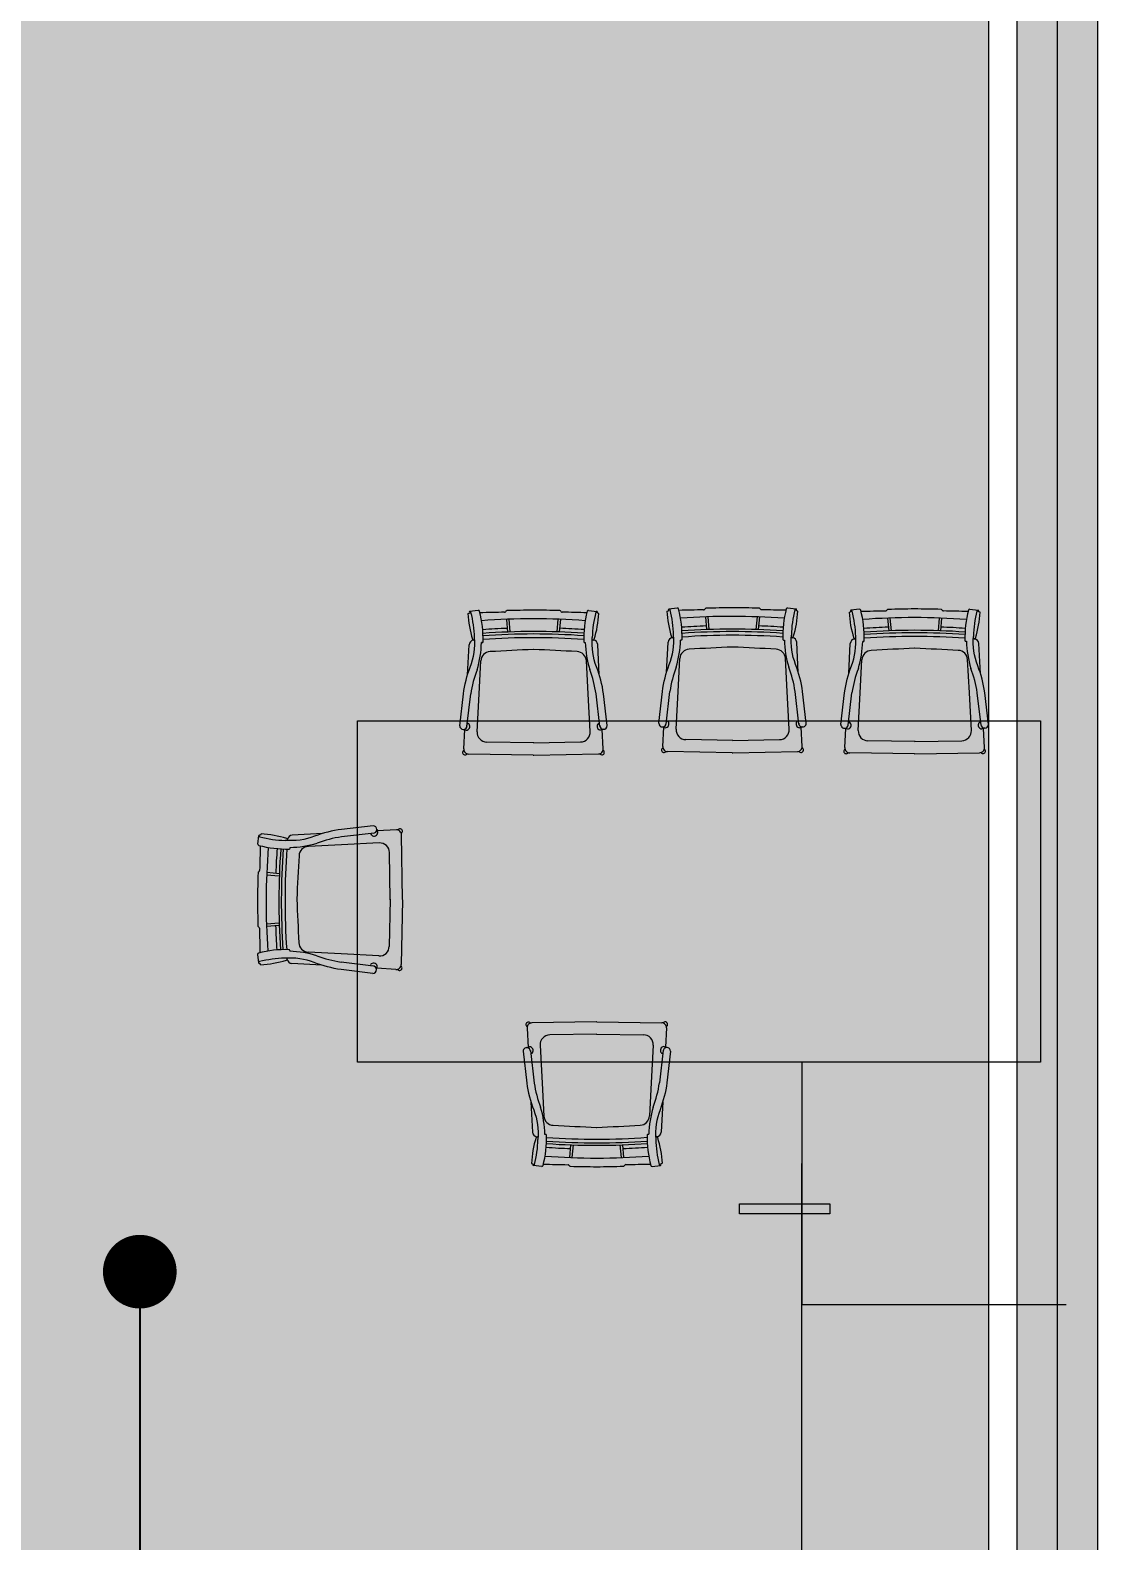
# Model space of a CAD drawing. Header units: millimetres. Extents: x 475206255 to 476720147, y 4620882299 to 4621447368.
# Drawn here: x 475258382 to 475261059, y 4621146092 to 4621149833 of the extents above; entities that cross this region are included whole.
import ezdxf

# ---------------------------------------------------------------- set-up
doc = ezdxf.new("R2010")
doc.units = ezdxf.units.MM
doc.header["$MEASUREMENT"] = 0
for name, color, linetype, lineweight in [('2D Drafting - General_Pen_No__250_Pen_No__7_Pen_No__250', 7, 'Continuous', 0), ('2D Drafting - General_Pen_No__250_Pen_No__7_Pen_No__7', 7, 'Continuous', 0), ('G-Anno-Nplt_Pen_No__151', 151, 'Continuous', 0), ('G-Anno-Nplt_Pen_No__4', 7, 'Continuous', 0), ('New_0_Pen_No__7', 7, 'Continuous', 0), ('New_2D Drafting - General_Pen_No__2_Pen_No__250', 7, 'Continuous', 0), ('zoma_Pen_No__142', 142, 'Continuous', 0), ('zoma_Pen_No__5_Pen_No__5', 5, 'Continuous', 0)]:
    doc.layers.add(name, color=color, linetype=linetype, lineweight=lineweight)
doc.layers.add('zoma', color=7, linetype='Continuous')
doc.styles.add('GENERATED_STYLE_2', font='arial.ttf')
doc.dimstyles.new('GENERATED_STYLE__3', dxfattribs={"dimtxt": 200, "dimasz": 64.421331, "dimexe": 0.18, "dimexo": 3, "dimgap": 0, "dimtad": 1, "dimtih": 1, "dimtoh": 1, "dimlfac": 0.001, "dimzin": 0, "dimdsep": 46, "dimtxsty": 'GENERATED_STYLE_2', "dimblk": 'ARROWHEAD_2', "dimblk1": 'ARROWHEAD_2', "dimblk2": 'ARROWHEAD_2', "dimcen": 0.09, "dimclrd": 142, "dimclre": 142, "dimclrt": 142, "dimadec": 0, "dimazin": 0, "dimtfac": 1, "dimtdec": 4, "dimtmove": 0, "dimatfit": 3, "dimfxl": 1, "dimtolj": 1, "dimtzin": 0, "dimarcsym": 0})
doc.dimstyles.new('GENERATED_STYLE__31', dxfattribs={"dimtxt": 0.18, "dimasz": 364.8, "dimexe": 0.18, "dimexo": 0.0625, "dimgap": 0, "dimtad": 0, "dimtih": 1, "dimtoh": 1, "dimdec": 4, "dimzin": 0, "dimdsep": 46, "dimcen": 0.09, "dimadec": 0, "dimazin": 0, "dimtfac": 1, "dimtdec": 4, "dimtmove": 0, "dimatfit": 3, "dimldrblk": 'ARROWHEAD_11', "dimfxl": 1, "dimtolj": 1, "dimtzin": 0, "dimarcsym": 0})
doc.dimstyles.new('GENERATED_STYLE__9', dxfattribs={"dimtxt": 200, "dimasz": 64.421331, "dimexe": 0.18, "dimexo": 3, "dimgap": 0, "dimtad": 1, "dimlfac": 0.001, "dimzin": 0, "dimdsep": 46, "dimtxsty": 'GENERATED_STYLE_2', "dimblk": 'ARROWHEAD_2', "dimblk1": 'ARROWHEAD_2', "dimblk2": 'ARROWHEAD_2', "dimcen": 0.09, "dimclrd": 142, "dimclre": 142, "dimclrt": 142, "dimadec": 0, "dimazin": 0, "dimtfac": 1, "dimtdec": 4, "dimtmove": 0, "dimatfit": 3, "dimfxl": 1, "dimtolj": 1, "dimtzin": 0, "dimarcsym": 0})

# ---------------------------------------------------------------- blocks, each defined once
blk = doc.blocks.new('*D165', base_point=(475826095.8, 4621095193.2))
at = {"layer": 'zoma_Pen_No__142', "color": 142, "linetype": 'Continuous', "lineweight": 0, "transparency": 16777216}
for p, q in [((475299175.7, 4621159381.7), (475299091, 4621159430.6)), ((475299133.3, 4621159406.2), (475299133.3, 4621159447.6)), ((475299196.9, 4621159406.2), (475299069.8, 4621159406.2)), ((475299133.3, 4621144206.2), (475299133.3, 4621159406.2)), ((475299091, 4621144230.6), (475299175.7, 4621144181.7)), ((475299196.9, 4621144206.2), (475299069.8, 4621144206.2)), ((475299133.3, 4621144164.7), (475299133.3, 4621144206.2))]:
    blk.add_line(p, q, dxfattribs=at)
at = {"layer": 'zoma_Pen_No__142', "color": 142, "lineweight": 0, "transparency": 16777216, "insert": (475299093.3, 4621151463), "char_height": 200, "attachment_point": 7, "rotation": 90, "style": 'GENERATED_STYLE_2'}
blk.add_mtext('\\A1;{\\pql;\\fArial|b0|i0|c204|p0;\\W1.000000;15.20}', dxfattribs=at)
blk = doc.blocks.new('ARROWHEAD_2')
at = {"color": 0, "linetype": 'Continuous', "lineweight": 0}
for p, q in [((-0.378, -0.655), (0.378, 0.655)), ((0, 0), (-1, 0))]:
    blk.add_line(p, q, dxfattribs=at)
blk = doc.blocks.new('*D167', base_point=(475826095.8, 4621095193.2))
at = {"layer": 'zoma_Pen_No__142', "color": 142, "linetype": 'Continuous', "lineweight": 0, "transparency": 16777216}
for p, q in [((475298301.8, 4621148130.6), (475298386.6, 4621148081.7)), ((475298407.8, 4621148106.2), (475298280.6, 4621148106.2)), ((475298344.2, 4621144606.2), (475298344.2, 4621148106.2)), ((475298407.8, 4621144606.2), (475298280.6, 4621144606.2)), ((475298301.8, 4621144630.6), (475298386.6, 4621144581.7))]:
    blk.add_line(p, q, dxfattribs=at)
at = {"layer": 'zoma_Pen_No__142', "color": 142, "lineweight": 0, "transparency": 16777216, "insert": (475298304.2, 4621146089.2), "char_height": 200, "attachment_point": 7, "rotation": 90, "style": 'GENERATED_STYLE_2'}
blk.add_mtext('\\A1;{\\pql;\\fArial|b0|i0|c204|p0;\\W1.000000;3.50}', dxfattribs=at)
blk = doc.blocks.new('*D168', base_point=(475826095.8, 4621095193.2))
at = {"layer": 'zoma_Pen_No__142', "color": 142, "linetype": 'Continuous', "lineweight": 0, "transparency": 16777216}
for p, q in [((475298301.8, 4621149030.6), (475298386.6, 4621148981.7)), ((475298407.8, 4621149006.2), (475298280.6, 4621149006.2)), ((475298344.2, 4621148106.2), (475298344.2, 4621149006.2)), ((475298301.8, 4621148130.6), (475298386.6, 4621148081.7)), ((475298407.8, 4621148106.2), (475298280.6, 4621148106.2))]:
    blk.add_line(p, q, dxfattribs=at)
at = {"layer": 'zoma_Pen_No__142', "color": 142, "lineweight": 0, "transparency": 16777216, "insert": (475298304.2, 4621148289.2), "char_height": 200, "attachment_point": 7, "rotation": 90, "style": 'GENERATED_STYLE_2'}
blk.add_mtext('\\A1;{\\pql;\\fArial|b0|i0|c204|p0;\\W1.000000;0.90}', dxfattribs=at)
blk = doc.blocks.new('*D169', base_point=(475826095.8, 4621095193.2))
at = {"layer": 'zoma_Pen_No__142', "color": 142, "linetype": 'Continuous', "lineweight": 0, "transparency": 16777216}
for p, q in [((475298407.8, 4621151606.2), (475298280.6, 4621151606.2)), ((475298301.8, 4621151630.6), (475298386.6, 4621151581.7)), ((475298344.2, 4621149006.2), (475298344.2, 4621151606.2)), ((475298301.8, 4621149030.6), (475298386.6, 4621148981.7)), ((475298407.8, 4621149006.2), (475298280.6, 4621149006.2))]:
    blk.add_line(p, q, dxfattribs=at)
at = {"layer": 'zoma_Pen_No__142', "color": 142, "lineweight": 0, "transparency": 16777216, "char_height": 200, "attachment_point": 7, "rotation": 90, "style": 'GENERATED_STYLE_2'}
for s, insert in [('\\A1;{\\pql;\\fArial|b0|i0|c204|p0;\\W1.000000;0.40}', (475298304.2, 4621151047.8)), ('\\A1;{\\pql;\\fArial|b0|i0|c204|p0;\\W1.000000;2.60}', (475298304.2, 4621150039.2))]:
    blk.add_mtext(s, dxfattribs=dict(at, insert=insert))
blk = doc.blocks.new('*D1340', base_point=(475826095.8, 4621095193.2))
at = {"layer": 'zoma_Pen_No__142', "color": 142, "linetype": 'Continuous', "lineweight": 0, "transparency": 16777216}
for p, q in [((475254643.8, 4621160464.8), (475254594.9, 4621160380)), ((475254619.4, 4621160358.8), (475254619.4, 4621160486)), ((475260743.9, 4621160464.8), (475260695, 4621160380)), ((475260719.4, 4621160358.8), (475260719.4, 4621160486)), ((475254619.4, 4621160422.4), (475260719.4, 4621160422.4))]:
    blk.add_line(p, q, dxfattribs=at)
at = {"layer": 'zoma_Pen_No__142', "color": 142, "lineweight": 0, "transparency": 16777216, "char_height": 200, "attachment_point": 7, "style": 'GENERATED_STYLE_2'}
for s, insert in [('\\A1;{\\pql;\\fArial|b0|i0|c204|p0;\\W1.000000;0.40}', (475254643.9, 4621160462.4)), ('\\A1;{\\pql;\\fArial|b0|i0|c204|p0;\\W1.000000;6.10}', (475257402.5, 4621160462.4)), ('\\A1;{\\pql;\\fArial|b0|i0|c204|p0;\\W1.000000;0.40}', (475260161.1, 4621160462.4))]:
    blk.add_mtext(s, dxfattribs=dict(at, insert=insert))
blk = doc.blocks.new('*D1341', base_point=(475826095.8, 4621095193.2))
at = {"layer": 'zoma_Pen_No__142', "color": 142, "linetype": 'Continuous', "lineweight": 0, "transparency": 16777216}
for p, q in [((475260743.9, 4621160464.8), (475260695, 4621160380)), ((475260719.4, 4621160358.8), (475260719.4, 4621160486)), ((475261143.9, 4621160464.8), (475261095, 4621160380)), ((475261119.4, 4621160358.8), (475261119.4, 4621160486)), ((475260719.4, 4621160422.4), (475261119.4, 4621160422.4))]:
    blk.add_line(p, q, dxfattribs=at)
blk = doc.blocks.new('*D1399', base_point=(475826095.8, 4621095193.2))
at = {"layer": 'zoma_Pen_No__142', "color": 142, "linetype": 'Continuous', "lineweight": 0, "transparency": 16777216}
for p, q in [((475254643.8, 4621209841.4), (475254594.9, 4621209756.6)), ((475254619.4, 4621209735.5), (475254619.4, 4621209862.6)), ((475260743.9, 4621209841.4), (475260695, 4621209756.6)), ((475260719.4, 4621209735.5), (475260719.4, 4621209862.6)), ((475254619.4, 4621209799), (475260719.4, 4621209799))]:
    blk.add_line(p, q, dxfattribs=at)
at = {"layer": 'zoma_Pen_No__142', "color": 142, "lineweight": 0, "transparency": 16777216, "char_height": 200, "attachment_point": 7, "style": 'GENERATED_STYLE_2'}
for s, insert in [('\\A1;{\\pql;\\fArial|b0|i0|c204|p0;\\W1.000000;0.40}', (475254643.9, 4621209839)), ('\\A1;{\\pql;\\fArial|b0|i0|c204|p0;\\W1.000000;6.10}', (475257402.5, 4621209839)), ('\\A1;{\\pql;\\fArial|b0|i0|c204|p0;\\W1.000000;0.40}', (475260161.1, 4621209839))]:
    blk.add_mtext(s, dxfattribs=dict(at, insert=insert))
blk = doc.blocks.new('*D1400', base_point=(475826095.8, 4621095193.2))
at = {"layer": 'zoma_Pen_No__142', "color": 142, "linetype": 'Continuous', "lineweight": 0, "transparency": 16777216}
for p, q in [((475260743.9, 4621209841.4), (475260695, 4621209756.6)), ((475260719.4, 4621209735.5), (475260719.4, 4621209862.6)), ((475261143.9, 4621209841.4), (475261095, 4621209756.6)), ((475261119.4, 4621209735.5), (475261119.4, 4621209862.6)), ((475260719.4, 4621209799), (475261119.4, 4621209799))]:
    blk.add_line(p, q, dxfattribs=at)
blk = doc.blocks.new('*D1423', base_point=(475826095.8, 4621095193.2))
at = {"layer": 'zoma_Pen_No__142', "color": 142, "linetype": 'Continuous', "lineweight": 0, "transparency": 16777216}
for p, q in [((475254643.9, 4621191296.5), (475254595, 4621191211.7)), ((475254619.4, 4621191190.5), (475254619.4, 4621191317.7)), ((475260743.9, 4621191296.5), (475260695, 4621191211.7)), ((475260719.4, 4621191190.5), (475260719.4, 4621191317.7)), ((475254619.4, 4621191254.1), (475260719.4, 4621191254.1))]:
    blk.add_line(p, q, dxfattribs=at)
at = {"layer": 'zoma_Pen_No__142', "color": 142, "lineweight": 0, "transparency": 16777216, "char_height": 200, "attachment_point": 7, "style": 'GENERATED_STYLE_2'}
for s, insert in [('\\A1;{\\pql;\\fArial|b0|i0|c204|p0;\\W1.000000;0.40}', (475254643.9, 4621191294.1)), ('\\A1;{\\pql;\\fArial|b0|i0|c204|p0;\\W1.000000;6.10}', (475257402.5, 4621191294.1)), ('\\A1;{\\pql;\\fArial|b0|i0|c204|p0;\\W1.000000;0.40}', (475260161.1, 4621191294.1))]:
    blk.add_mtext(s, dxfattribs=dict(at, insert=insert))
blk = doc.blocks.new('*D1424', base_point=(475826095.8, 4621095193.2))
at = {"layer": 'zoma_Pen_No__142', "color": 142, "linetype": 'Continuous', "lineweight": 0, "transparency": 16777216}
for p, q in [((475260743.9, 4621191296.5), (475260695, 4621191211.7)), ((475260719.4, 4621191190.5), (475260719.4, 4621191317.7)), ((475261143.9, 4621191296.5), (475261095, 4621191211.7)), ((475261119.4, 4621191190.5), (475261119.4, 4621191317.7)), ((475260719.4, 4621191254.1), (475261119.4, 4621191254.1))]:
    blk.add_line(p, q, dxfattribs=at)
blk = doc.blocks.new('*D1457', base_point=(475826095.8, 4621095193.2))
at = {"layer": 'zoma_Pen_No__142', "color": 142, "linetype": 'Continuous', "lineweight": 0, "transparency": 16777216}
for p, q in [((475254643.8, 4621259031.2), (475254594.9, 4621258946.4)), ((475254619.4, 4621258925.2), (475254619.4, 4621259052.4)), ((475260743.9, 4621259031.2), (475260695, 4621258946.4)), ((475260719.4, 4621258925.2), (475260719.4, 4621259052.4)), ((475254619.4, 4621258988.8), (475260719.4, 4621258988.8))]:
    blk.add_line(p, q, dxfattribs=at)
at = {"layer": 'zoma_Pen_No__142', "color": 142, "lineweight": 0, "transparency": 16777216, "char_height": 200, "attachment_point": 7, "style": 'GENERATED_STYLE_2'}
for s, insert in [('\\A1;{\\pql;\\fArial|b0|i0|c204|p0;\\W1.000000;0.40}', (475254643.9, 4621259028.8)), ('\\A1;{\\pql;\\fArial|b0|i0|c204|p0;\\W1.000000;6.10}', (475257402.5, 4621259028.8)), ('\\A1;{\\pql;\\fArial|b0|i0|c204|p0;\\W1.000000;0.40}', (475260161.1, 4621259028.8))]:
    blk.add_mtext(s, dxfattribs=dict(at, insert=insert))
blk = doc.blocks.new('*D1458', base_point=(475826095.8, 4621095193.2))
at = {"layer": 'zoma_Pen_No__142', "color": 142, "linetype": 'Continuous', "lineweight": 0, "transparency": 16777216}
for p, q in [((475260743.9, 4621259031.2), (475260695, 4621258946.4)), ((475260719.4, 4621258925.2), (475260719.4, 4621259052.4)), ((475261143.9, 4621259031.2), (475261095, 4621258946.4)), ((475261119.4, 4621258925.2), (475261119.4, 4621259052.4)), ((475260719.4, 4621258988.8), (475261119.4, 4621258988.8))]:
    blk.add_line(p, q, dxfattribs=at)
blk = doc.blocks.new('*D1481', base_point=(475826095.8, 4621095193.2))
at = {"layer": 'zoma_Pen_No__142', "color": 142, "linetype": 'Continuous', "lineweight": 0, "transparency": 16777216}
for p, q in [((475254643.9, 4621240486.2), (475254595, 4621240401.5)), ((475254619.4, 4621240380.3), (475254619.4, 4621240507.4)), ((475260743.9, 4621240486.2), (475260695, 4621240401.5)), ((475260719.4, 4621240380.3), (475260719.4, 4621240507.4)), ((475254619.4, 4621240443.8), (475260719.4, 4621240443.8))]:
    blk.add_line(p, q, dxfattribs=at)
at = {"layer": 'zoma_Pen_No__142', "color": 142, "lineweight": 0, "transparency": 16777216, "char_height": 200, "attachment_point": 7, "style": 'GENERATED_STYLE_2'}
for s, insert in [('\\A1;{\\pql;\\fArial|b0|i0|c204|p0;\\W1.000000;0.40}', (475254643.9, 4621240483.8)), ('\\A1;{\\pql;\\fArial|b0|i0|c204|p0;\\W1.000000;6.10}', (475257402.5, 4621240483.8)), ('\\A1;{\\pql;\\fArial|b0|i0|c204|p0;\\W1.000000;0.40}', (475260161.1, 4621240483.8))]:
    blk.add_mtext(s, dxfattribs=dict(at, insert=insert))
blk = doc.blocks.new('*D1482', base_point=(475826095.8, 4621095193.2))
at = {"layer": 'zoma_Pen_No__142', "color": 142, "linetype": 'Continuous', "lineweight": 0, "transparency": 16777216}
for p, q in [((475260743.9, 4621240486.2), (475260695, 4621240401.5)), ((475260719.4, 4621240380.3), (475260719.4, 4621240507.4)), ((475261143.9, 4621240486.2), (475261095, 4621240401.5)), ((475261119.4, 4621240380.3), (475261119.4, 4621240507.4)), ((475260719.4, 4621240443.8), (475261119.4, 4621240443.8))]:
    blk.add_line(p, q, dxfattribs=at)
blk = doc.blocks.new('ARROWHEAD_11')
at = {"color": 0, "linetype": 'Continuous', "lineweight": 0}
blk.add_line((0, 0), (-1, 0), dxfattribs=at)
at = {"color": 0, "linetype": 'Continuous', "lineweight": 0, "const_width": 0.25, "flags": 128}
blk.add_lwpolyline([(-0.125, 0, 1), (0.125, 0, 1)], format="xyb", close=True, dxfattribs=at)

msp = doc.modelspace()

# ---------------------------------------------------------------- hatches: boundary and pattern name
at = {"layer": '2D Drafting - General_Pen_No__250_Pen_No__7_Pen_No__7', "linetype": 'Continuous', "lineweight": 0}
msp.add_hatch(color=7, dxfattribs=at).paths.add_polyline_path([(475261024.343, 4621144606.167), (475261024.343, 4621151606.167), (475260824.343, 4621151606.167), (475260824.343, 4621144606.167)])
at = {"layer": 'G-Anno-Nplt_Pen_No__151', "linetype": 'Continuous', "lineweight": 0, "true_color": 0x1f2f3f}
msp.add_hatch(color=169, dxfattribs=at).paths.add_polyline_path([(475254494.343, 4621153429.003), (475254494.343, 4621158036.167), (475257594.525, 4621158036.167), (475257594.525, 4621159136.167), (475260654.343, 4621159136.167), (475260654.343, 4621158936.167), (475260654.343, 4621155199.786), (475260724.343, 4621155199.786), (475260724.343, 4621154439.756), (475260324.343, 4621154439.756), (475260324.343, 4621153679.738), (475260654.343, 4621153679.738), (475260654.343, 4621151536.167), (475260754.343, 4621151536.167), (475260754.343, 4621145086.355), (475260354.343, 4621145086.355), (475260354.343, 4621144476.167), (475257594.343, 4621144476.167), (475257594.343, 4621146896.612), (475254494.342, 4621146896.612), (475254494.342, 4621151379.003), (475254424.343, 4621151379.003), (475254424.343, 4621151606.167), (475254624.343, 4621151606.167), (475254624.343, 4621151906.167), (475254824.343, 4621151906.167), (475254824.343, 4621152896.355), (475254424.343, 4621152896.355), (475254424.343, 4621153429.003)])

# ---------------------------------------------------------------- linework, layer by layer
at = {"layer": '2D Drafting - General_Pen_No__250_Pen_No__7_Pen_No__250', "color": 7, "linetype": 'Continuous', "lineweight": 0, "flags": 128}
msp.add_lwpolyline([(475261024.343, 4621144606.167), (475261024.343, 4621151606.167), (475260824.343, 4621151606.167), (475260824.343, 4621144606.167)], close=True, dxfattribs=at)
at = {"layer": 'G-Anno-Nplt_Pen_No__4', "color": 7, "linetype": 'Continuous', "lineweight": 0, "flags": 128}
msp.add_lwpolyline([(475260754.343, 4621151536.167), (475260754.343, 4621145086.355), (475260354.343, 4621145086.355), (475260354.343, 4621144476.167), (475257594.343, 4621144476.167), (475257594.343, 4621146896.612), (475254494.342, 4621146896.612), (475254494.342, 4621151379.003)], dxfattribs=at)
at = {"layer": 'New_0_Pen_No__7', "color": 7, "linetype": 'Continuous', "lineweight": 0}
for p, q in [((475259465.409, 4621148388.32), (475259469.086, 4621148389.255)), ((475259469.012, 4621148389.546), (475259469.086, 4621148389.255)), ((475259490.844, 4621148396.009), (475259469.686, 4621148393.498)), ((475259559.575, 4621148394.344), (475259558.311, 4621148392.718)), ((475259695.271, 4621148394.42), (475259696.536, 4621148392.796)), ((475259763.999, 4621148396.162), (475259785.16, 4621148393.675)), ((475259785.839, 4621148389.723), (475259785.765, 4621148389.432)), ((475259789.442, 4621148388.501), (475259785.765, 4621148389.432)), ((475259958.09, 4621148394.288), (475259961.766, 4621148395.223)), ((475259961.692, 4621148395.514), (475259961.766, 4621148395.223)), ((475259983.524, 4621148401.978), (475259962.366, 4621148399.466)), ((475260052.255, 4621148400.312), (475260050.991, 4621148398.687)), ((475260187.951, 4621148400.388), (475260189.216, 4621148398.764)), ((475260256.68, 4621148402.131), (475260277.841, 4621148399.643)), ((475260278.519, 4621148395.692), (475260278.445, 4621148395.401)), ((475260282.123, 4621148394.47), (475260278.445, 4621148395.401)), ((475260408.967, 4621148391.304), (475260412.644, 4621148392.239)), ((475260412.57, 4621148392.53), (475260412.644, 4621148392.239)), ((475260434.402, 4621148398.993), (475260413.243, 4621148396.482)), ((475260503.132, 4621148397.328), (475260501.869, 4621148395.703)), ((475260638.828, 4621148397.404), (475260640.094, 4621148395.78)), ((475260707.557, 4621148399.147), (475260728.718, 4621148396.659)), ((475260729.396, 4621148392.708), (475260729.323, 4621148392.416)), ((475260733, 4621148391.485), (475260729.323, 4621148392.416)), ((475259560.476, 4621148373.81), (475259563.347, 4621148342.524)), ((475259566.56, 4621148374.118), (475259569.44, 4621148342.74)), ((475259688.308, 4621148374.186), (475259685.463, 4621148342.805)), ((475259694.392, 4621148373.885), (475259691.556, 4621148342.596)), ((475260053.156, 4621148379.779), (475260056.027, 4621148348.493)), ((475260059.241, 4621148380.086), (475260062.12, 4621148348.708)), ((475260180.988, 4621148380.154), (475260178.143, 4621148348.773)), ((475260187.073, 4621148379.854), (475260184.236, 4621148348.565)), ((475260504.034, 4621148376.795), (475260506.905, 4621148345.508)), ((475260510.118, 4621148377.102), (475260512.998, 4621148345.724)), ((475260631.865, 4621148377.17), (475260629.021, 4621148345.789)), ((475260637.95, 4621148376.87), (475260635.114, 4621148345.58)), ((475259464.497, 4621148236.517), (475259468.379, 4621148311.059)), ((475259501.012, 4621148316.435), (475259498.979, 4621148316.421)), ((475259753.92, 4621148316.576), (475259755.954, 4621148316.565)), ((475259790.525, 4621148236.7), (475259786.56, 4621148311.237)), ((475259957.178, 4621148242.486), (475259961.059, 4621148317.027)), ((475259993.692, 4621148322.403), (475259991.659, 4621148322.389)), ((475260246.601, 4621148322.545), (475260248.634, 4621148322.533)), ((475260283.205, 4621148242.669), (475260279.24, 4621148317.205)), ((475260408.055, 4621148239.502), (475260411.936, 4621148314.043)), ((475260444.57, 4621148319.419), (475260442.537, 4621148319.405)), ((475260697.478, 4621148319.561), (475260699.511, 4621148319.549)), ((475260734.082, 4621148239.684), (475260730.117, 4621148314.221)), ((475259492.937, 4621148189.198), (475259497.195, 4621148270.956)), ((475259762.993, 4621148189.349), (475259758.644, 4621148271.103)), ((475259985.618, 4621148195.167), (475259989.875, 4621148276.925)), ((475260255.673, 4621148195.318), (475260251.324, 4621148277.071)), ((475260436.495, 4621148192.182), (475260440.752, 4621148273.94)), ((475260706.55, 4621148192.334), (475260702.202, 4621148274.087)), ((475259955.789, 4621148114.511), (475259965.103, 4621148195.155)), ((475259980.751, 4621148101.696), (475259985.618, 4621148195.167)), ((475260260.645, 4621148101.853), (475260255.673, 4621148195.318)), ((475260284.737, 4621148114.696), (475260275.332, 4621148195.329)), ((475259463.109, 4621148108.543), (475259472.423, 4621148189.187)), ((475259488.07, 4621148095.727), (475259492.937, 4621148189.198)), ((475259767.964, 4621148095.884), (475259762.993, 4621148189.349)), ((475259792.057, 4621148108.727), (475259782.652, 4621148189.361)), ((475260406.667, 4621148111.527), (475260415.981, 4621148192.171)), ((475260431.628, 4621148098.711), (475260436.495, 4621148192.182)), ((475260711.522, 4621148098.868), (475260706.55, 4621148192.334)), ((475260735.614, 4621148111.711), (475260726.21, 4621148192.345)), ((475259961.029, 4621148120.31), (475259959.928, 4621148121.228)), ((475260279.49, 4621148120.489), (475260280.591, 4621148121.408)), ((475259454.954, 4621148053.233), (475259457.433, 4621148100.85)), ((475259468.349, 4621148114.342), (475259467.247, 4621148115.259)), ((475259786.81, 4621148114.52), (475259787.91, 4621148115.439)), ((475259800.274, 4621148053.426), (475259797.741, 4621148101.041)), ((475259947.634, 4621148059.201), (475259950.114, 4621148106.819)), ((475260292.954, 4621148059.395), (475260290.421, 4621148107.01)), ((475260398.511, 4621148056.217), (475260400.991, 4621148103.835)), ((475260411.906, 4621148117.326), (475260410.805, 4621148118.244)), ((475260730.368, 4621148117.505), (475260731.468, 4621148118.423)), ((475260743.831, 4621148056.411), (475260741.298, 4621148104.025)), ((475259628.567, 4621148068.134), (475259511.972, 4621148070.116)), ((475259627.498, 4621148068.133), (475259744.091, 4621148070.246)), ((475260119.768, 4621148043.673), (475259959.585, 4621148046.396)), ((475260121.248, 4621148074.103), (475260004.652, 4621148076.085)), ((475260120.179, 4621148074.102), (475260236.772, 4621148076.215)), ((475260120.837, 4621148043.673), (475260281.017, 4621148046.576)), ((475260572.125, 4621148071.118), (475260455.53, 4621148073.1)), ((475260571.056, 4621148071.118), (475260687.649, 4621148073.23)), ((475259627.088, 4621148037.704), (475259466.905, 4621148040.427)), ((475259628.157, 4621148037.705), (475259788.337, 4621148040.607)), ((475260570.646, 4621148040.688), (475260410.462, 4621148043.412)), ((475260571.714, 4621148040.689), (475260731.895, 4621148043.592)), ((475258945.471, 4621147817.405), (475258948.033, 4621147838.557)), ((475258951.987, 4621147839.221), (475258952.277, 4621147839.146)), ((475258953.221, 4621147842.821), (475258952.277, 4621147839.146)), ((475259105.025, 4621147843.37), (475259030.475, 4621147839.667)), ((475259245.761, 4621147820.316), (475259152.279, 4621147815.672)), ((475259233.003, 4621147844.453), (475259152.337, 4621147835.331)), ((475259227.191, 4621147839.227), (475259226.276, 4621147840.33)), ((475259288.332, 4621147852.476), (475259240.709, 4621147850.11)), ((475259303.449, 4621147680.305), (475259301.109, 4621147840.494)), ((475259025.021, 4621147807.046), (475259025.04, 4621147809.08)), ((475259152.279, 4621147815.672), (475259070.511, 4621147811.61)), ((475259273.019, 4621147679.753), (475259271.315, 4621147796.353)), ((475258946.972, 4621147748.67), (475258948.601, 4621147749.93)), ((475258967.503, 4621147747.72), (475258998.783, 4621147744.774)), ((475258967.182, 4621147741.636), (475258998.553, 4621147738.681)), ((475259273.022, 4621147680.822), (475259270.63, 4621147564.234)), ((475259303.446, 4621147679.236), (475259300.161, 4621147519.063)), ((475258946.572, 4621147612.975), (475258948.193, 4621147611.705)), ((475258966.822, 4621147619.889), (475258998.21, 4621147622.659)), ((475258967.108, 4621147613.804), (475258998.404, 4621147616.565)), ((475258944.665, 4621147544.25), (475258947.102, 4621147523.084)), ((475258951.052, 4621147522.396), (475258951.343, 4621147522.469)), ((475258952.265, 4621147518.789), (475258951.343, 4621147522.469)), ((475259024.275, 4621147554.139), (475259024.282, 4621147552.106)), ((475259104.063, 4621147517.344), (475259029.536, 4621147521.487)), ((475259151.482, 4621147545.618), (475259069.74, 4621147550.162)), ((475259232.032, 4621147515.506), (475259151.422, 4621147525.104)), ((475259244.936, 4621147540.423), (475259151.482, 4621147545.618)), ((475259226.252, 4621147520.767), (475259225.331, 4621147519.669)), ((475259287.314, 4621147507.157), (475259239.705, 4621147509.804)), ((475259783.762, 4621147377.542), (475259623.583, 4621147374.552)), ((475259784.83, 4621147377.543), (475259945.015, 4621147374.907)), ((475259611.654, 4621147361.727), (475259614.212, 4621147314.114)), ((475259784.437, 4621147347.113), (475259667.845, 4621147344.937)), ((475259783.368, 4621147347.112), (475259899.964, 4621147345.193)), ((475259956.973, 4621147362.107), (475259954.519, 4621147314.489)), ((475259619.901, 4621147306.43), (475259629.349, 4621147225.802)), ((475259625.15, 4621147300.64), (475259624.05, 4621147299.721)), ((475259643.986, 4621147319.287), (475259649.008, 4621147225.824)), ((475259923.88, 4621147319.595), (475259919.063, 4621147226.122)), ((475259948.848, 4621147306.793), (475259939.577, 4621147226.144)), ((475259943.611, 4621147300.991), (475259944.713, 4621147300.074)), ((475259649.008, 4621147225.824), (475259653.401, 4621147144.073)), ((475259919.063, 4621147226.122), (475259914.85, 4621147144.361)), ((475259621.502, 4621147178.458), (475259625.507, 4621147103.924)), ((475259947.529, 4621147178.818), (475259943.688, 4621147104.274)), ((475259658.149, 4621147098.602), (475259656.116, 4621147098.613)), ((475259717.708, 4621147041.325), (475259720.528, 4621147072.616)), ((475259723.793, 4621147041.028), (475259726.621, 4621147072.411)), ((475259845.54, 4621147041.162), (475259842.644, 4621147072.539)), ((475259851.625, 4621147041.473), (475259848.737, 4621147072.757)), ((475259911.057, 4621147098.881), (475259913.091, 4621147098.896)), ((475259622.666, 4621147026.658), (475259626.344, 4621147025.729)), ((475259626.271, 4621147025.438), (475259626.344, 4621147025.729)), ((475259648.113, 4621147019.011), (475259626.951, 4621147021.487)), ((475259716.841, 4621147020.79), (475259715.575, 4621147022.414)), ((475259852.537, 4621147020.94), (475259853.8, 4621147022.566)), ((475259921.269, 4621147019.312), (475259942.426, 4621147021.835)), ((475259946.699, 4621147027.015), (475259943.023, 4621147026.078)), ((475259943.097, 4621147025.787), (475259943.023, 4621147026.078))]:
    msp.add_line(p, q, dxfattribs=at)
for points in [[(475259454.095, 4621148189.176, -0.05838097), (475259471.192, 4621148255.876, 0.11288216), (475259481.654, 4621148328.677)], [(475259800.98, 4621148189.371, 0.05838097), (475259783.809, 4621148256.051, -0.11288216), (475259773.264, 4621148328.84)], [(475259946.775, 4621148195.145, -0.05838097), (475259963.872, 4621148261.844, 0.11288216), (475259974.335, 4621148334.645)], [(475260293.661, 4621148195.339, 0.05838097), (475260276.489, 4621148262.02, -0.11288216), (475260265.945, 4621148334.809)], [(475260397.652, 4621148192.161, -0.05838097), (475260414.749, 4621148258.86, 0.11288216), (475260425.212, 4621148331.661)], [(475260744.538, 4621148192.355, 0.05838097), (475260727.366, 4621148259.035, -0.11288216), (475260716.822, 4621148331.825)], [(475259453.58, 4621148101.47), (475259455.902, 4621148101.139, -0.08130171), (475259461.246, 4621148099.464)], [(475259801.593, 4621148101.665), (475259799.271, 4621148101.331, 0.08130171), (475259793.93, 4621148099.651)], [(475259946.261, 4621148107.438), (475259948.583, 4621148107.108, -0.08130171), (475259953.926, 4621148105.433)], [(475260294.273, 4621148107.633), (475260291.952, 4621148107.3, 0.08130171), (475260286.61, 4621148105.619)], [(475260397.138, 4621148104.454), (475260399.46, 4621148104.123, -0.08130171), (475260404.804, 4621148102.449)], [(475260745.151, 4621148104.649), (475260742.829, 4621148104.316, 0.08130171), (475260737.487, 4621148102.635)], [(475259152.391, 4621147853.66, 0.05838097), (475259085.651, 4621147836.722, -0.11288216), (475259012.825, 4621147826.433)], [(475259240.099, 4621147853.964), (475259240.424, 4621147851.642, 0.08130171), (475259242.086, 4621147846.294)], [(475259151.368, 4621147506.775, -0.05838097), (475259084.729, 4621147524.106, 0.11288216), (475259011.965, 4621147534.825)], [(475259239.072, 4621147505.953), (475259239.411, 4621147508.274, -0.08130171), (475259241.104, 4621147513.612)], [(475259610.36, 4621147313.488), (475259612.682, 4621147313.822, 0.08130171), (475259618.023, 4621147315.506)], [(475259958.373, 4621147313.871), (475259956.051, 4621147314.201, -0.08130171), (475259950.706, 4621147315.872)], [(475259611.02, 4621147225.782, 0.05838097), (475259628.228, 4621147159.111, -0.11288216), (475259638.812, 4621147086.328)], [(475259957.906, 4621147226.164, -0.05838097), (475259940.845, 4621147159.456, 0.11288216), (475259930.422, 4621147086.649)]]:
    msp.add_lwpolyline(points, format="xyb", dxfattribs=at)
for points in [[(475259937.648, 4621148116.607), (475259946.719, 4621148195.145)], [(475260302.875, 4621148116.811), (475260293.716, 4621148195.339)], [(475259444.968, 4621148110.638), (475259454.039, 4621148189.176)], [(475259810.195, 4621148110.843), (475259801.036, 4621148189.371)], [(475260388.526, 4621148113.622), (475260397.597, 4621148192.161)], [(475260753.753, 4621148113.827), (475260744.593, 4621148192.355)], [(475259230.951, 4621147862.598), (475259152.391, 4621147853.715)], [(475259229.873, 4621147497.373), (475259151.368, 4621147506.72)], [(475259601.763, 4621147304.305), (475259610.965, 4621147225.782)], [(475259966.99, 4621147304.708), (475259957.961, 4621147226.164)], [(475260292.294, 4621147277.17), (475260292.294, 4621146677.17), (475260946.461, 4621146677.17)], [(475260292.294, 4621145111.233), (475260292.294, 4621147026.344)]]:
    msp.add_lwpolyline(points, dxfattribs=at)
for points in [[(475260882.294, 4621147277.17), (475259192.056, 4621147277.17), (475259192.056, 4621148122.63), (475260882.294, 4621148122.63)], [(475260361.311, 4621146901.67), (475260137.815, 4621146901.67), (475260137.815, 4621146926.486), (475260361.311, 4621146926.486)]]:
    msp.add_lwpolyline(points, close=True, dxfattribs=at)
for centre, radius, start, end in [((475259742.758, 4621148404.882), 277.843, 183.417552, 196.816124), ((475259471.606, 4621148391.137), 3.044, 129.127994, 211.51679), ((475259470.045, 4621148390.475), 3.044, 14.380396, 96.769197), ((475259202.676, 4621148321.924), 279.06, 1.386545, 14.3804), ((475259491.203, 4621148392.987), 3.044, 14.380397, 96.769196), ((475259223.834, 4621148324.436), 279.06, 358.723734, 14.380399), ((475260066.998, 4621125176.652), 23220.515, 91.2610327, 91.4113959), ((475259555.908, 4621148394.586), 3.044, 271.261038, 322.137621), ((475259561.977, 4621148392.476), 3.044, 91.231861, 142.137618), ((475260061.115, 4621125180.37), 23220.515, 91.0701857, 91.2318599), ((475259219.742, 4621125179.899), 23220.515, 88.8323394, 88.9940136), ((475259692.87, 4621148392.549), 3.044, 37.926584, 88.832336), ((475259698.937, 4621148394.666), 3.044, 217.926579, 268.803155), ((475259213.862, 4621125176.174), 23220.515, 88.6528026, 88.8031658), ((475260031.089, 4621148324.888), 279.06, 165.683799, 181.340465), ((475259763.644, 4621148393.139), 3.044, 83.295008, 165.683795), ((475260052.25, 4621148322.4), 279.06, 165.683799, 178.677654), ((475259512.075, 4621148404.753), 277.843, 343.248075, 356.646647), ((475259784.805, 4621148390.652), 3.044, 83.295007, 165.683796), ((475259783.242, 4621148391.311), 3.044, 328.547414, 50.936203), ((475260235.438, 4621148410.851), 277.843, 183.417552, 196.816124), ((475259964.287, 4621148397.105), 3.044, 129.127997, 211.516787), ((475259962.725, 4621148396.444), 3.044, 14.380409, 96.769184), ((475259695.356, 4621148327.893), 279.06, 1.386545, 14.380399), ((475259983.883, 4621148398.955), 3.044, 14.380406, 96.769187), ((475259716.514, 4621148330.404), 279.06, 358.723734, 14.380399), ((475260559.679, 4621125182.621), 23220.515, 91.2610336, 91.4113968), ((475260119.438, 4621146626.154), 1755.051, 85.784105, 94.172786), ((475260048.588, 4621148400.555), 3.044, 271.261026, 322.137598), ((475260054.658, 4621148398.444), 3.044, 91.231861, 142.137619), ((475260553.795, 4621125186.339), 23220.515, 91.0701857, 91.2318599), ((475259712.422, 4621125185.867), 23220.515, 88.8323385, 88.9940127), ((475260185.55, 4621148398.518), 3.044, 37.926584, 88.832336), ((475260191.617, 4621148400.635), 3.044, 217.926594, 268.803176), ((475259706.542, 4621125182.143), 23220.515, 88.6528017, 88.8031649), ((475260523.77, 4621148330.857), 279.06, 165.683799, 181.340465), ((475260256.324, 4621148399.108), 3.044, 83.295007, 165.683796), ((475260544.93, 4621148328.369), 279.06, 165.683799, 178.677654), ((475260004.756, 4621148410.722), 277.843, 343.248075, 356.646647), ((475260277.485, 4621148396.62), 3.044, 83.295011, 165.683814), ((475260275.923, 4621148397.28), 3.044, 328.547406, 50.936206), ((475260686.316, 4621148407.867), 277.843, 183.417552, 196.816124), ((475260415.164, 4621148394.121), 3.044, 129.127997, 211.516787), ((475260413.602, 4621148393.46), 3.044, 14.380406, 96.769187), ((475260146.234, 4621148324.909), 279.06, 1.386545, 14.3804), ((475260434.76, 4621148395.971), 3.044, 14.3804, 96.769194), ((475260167.392, 4621148327.42), 279.06, 358.723733, 14.380399), ((475261010.556, 4621125179.636), 23220.515, 91.2610327, 91.4113959), ((475260499.466, 4621148397.571), 3.044, 271.261047, 322.137613), ((475260505.535, 4621148395.46), 3.044, 91.231869, 142.13761), ((475261004.673, 4621125183.354), 23220.515, 91.0701857, 91.2318599), ((475260163.299, 4621125182.883), 23220.515, 88.8323385, 88.9940127), ((475260636.428, 4621148395.533), 3.044, 37.926578, 88.832341), ((475260642.495, 4621148397.651), 3.044, 217.926573, 268.803162), ((475260157.42, 4621125179.158), 23220.515, 88.6528026, 88.8031658), ((475260974.647, 4621148327.872), 279.06, 165.683799, 181.340465), ((475260707.202, 4621148396.124), 3.044, 83.295008, 165.683796), ((475260995.808, 4621148325.385), 279.06, 165.683799, 178.677654), ((475260455.633, 4621148407.737), 277.843, 343.248075, 356.646647), ((475260728.363, 4621148393.636), 3.044, 83.295007, 165.683796), ((475260726.8, 4621148394.296), 3.044, 328.547416, 50.936199), ((475259626.757, 4621146620.185), 1755.051, 85.784106, 94.172786), ((475259628.434, 4621146588.68), 1764.182, 92.141489, 94.114713), ((475259628.434, 4621146588.68), 1755.051, 85.949486, 94.114713), ((475259628.434, 4621146588.68), 1764.182, 85.949486, 87.922709), ((475260121.114, 4621146594.649), 1764.182, 92.141489, 94.114713), ((475260121.114, 4621146594.649), 1755.051, 85.949486, 94.114713), ((475260121.114, 4621146594.649), 1748.964, 85.943548, 94.120651), ((475260121.114, 4621146594.649), 1764.182, 85.949486, 87.922709), ((475260570.315, 4621146623.169), 1755.051, 85.784106, 94.172786), ((475260571.992, 4621146591.665), 1764.182, 92.141489, 94.114713), ((475260571.992, 4621146591.665), 1755.051, 85.949486, 94.114713), ((475260571.992, 4621146591.665), 1764.182, 85.949486, 87.92271), ((475259480.536, 4621148310.426), 12.174, 98.168875, 177.019311), ((475259479.71, 4621148325.383), 3.044, 196.816111, 273.104624), ((475260734.927, 4621125183.015), 23173.34, 93.0992397, 93.1046206), ((475259235.071, 4621148324.266), 264.024, 343.507955, 358.297301), ((475259500.999, 4621148318.261), 1.826, 270.399556, 358.72374), ((475259628.434, 4621146588.68), 1748.964, 85.943548, 94.120651), ((475259628.434, 4621146588.68), 1739.833, 85.926338, 94.13786), ((475259753.931, 4621148318.403), 1.826, 181.340447, 269.664643), ((475260019.852, 4621148324.705), 264.024, 181.766898, 196.556244), ((475258545.93, 4621125181.788), 23173.34, 86.9595876, 86.9649686), ((475259775.213, 4621148325.548), 3.044, 266.959568, 343.248071), ((475259774.403, 4621148310.59), 12.174, 3.044887, 81.895326), ((475259973.217, 4621148316.394), 12.174, 98.168873, 177.019314), ((475259972.39, 4621148331.351), 3.044, 196.816139, 273.104619), ((475261227.608, 4621125188.983), 23173.34, 93.0992398, 93.1046207), ((475259727.752, 4621148330.234), 264.024, 343.507955, 358.297301), ((475259993.68, 4621148324.229), 1.826, 270.399557, 358.72374), ((475260121.114, 4621146594.649), 1739.833, 85.926339, 94.13786), ((475260246.611, 4621148324.371), 1.826, 181.340489, 269.664629), ((475260512.532, 4621148330.674), 264.024, 181.766897, 196.556244), ((475259038.601, 4621125187.757), 23173.34, 86.9595631, 86.9649441), ((475260267.893, 4621148331.517), 3.044, 266.959583, 343.248079), ((475260267.083, 4621148316.559), 12.174, 3.044887, 81.895327), ((475260424.094, 4621148313.41), 12.174, 98.168872, 177.019314), ((475260423.267, 4621148328.367), 3.044, 196.81613, 273.104628), ((475261678.485, 4621125185.999), 23173.34, 93.0992397, 93.1046206), ((475260178.629, 4621148327.25), 264.024, 343.507955, 358.297301), ((475260444.557, 4621148321.245), 1.826, 270.39957, 358.723696), ((475260571.992, 4621146591.665), 1748.964, 85.943548, 94.120651), ((475260571.992, 4621146591.665), 1739.833, 85.926339, 94.13786), ((475260697.489, 4621148321.387), 1.826, 181.340467, 269.664623), ((475260963.41, 4621148327.69), 264.024, 181.766898, 196.556244), ((475259489.478, 4621125184.773), 23173.34, 86.9595631, 86.9649441), ((475260718.77, 4621148328.533), 3.044, 266.959573, 343.248091), ((475260717.96, 4621148313.574), 12.174, 3.044887, 81.895327), ((475259521.51, 4621148269.69), 24.348, 93.009716, 177.019314), ((475260735.357, 4621125183.023), 23142.905, 92.7435263, 93.009716), ((475258546.352, 4621125181.796), 23142.905, 87.0544829, 87.3206726), ((475259734.33, 4621148269.809), 24.348, 3.044886, 87.054483), ((475260014.19, 4621148275.659), 24.348, 93.009715, 177.019312), ((475261228.037, 4621125188.991), 23142.905, 92.7435263, 93.009716), ((475259039.032, 4621125187.765), 23142.905, 87.0544829, 87.3206726), ((475260227.01, 4621148275.778), 24.348, 3.044886, 87.054483), ((475260465.068, 4621148272.674), 24.348, 93.009717, 177.019311), ((475261678.914, 4621125186.007), 23142.905, 92.7435263, 93.009716), ((475259489.91, 4621125184.781), 23142.905, 87.0544824, 87.3206721), ((475260677.887, 4621148272.794), 24.348, 3.04489, 87.054482), ((475259747.291, 4621148149.563), 277.599, 158.940697, 171.793756), ((475259507.829, 4621148149.429), 277.599, 8.270443, 21.123502), ((475260239.971, 4621148155.532), 277.599, 158.940697, 171.793756), ((475260000.509, 4621148155.398), 277.599, 8.270443, 21.123502), ((475260690.849, 4621148152.548), 277.599, 158.940697, 171.793756), ((475260451.386, 4621148152.413), 277.599, 8.270443, 21.123502), ((475259953.807, 4621148114.624), 9.192, 270.743726, 38.215058), ((475259957.715, 4621148122.721), 1.085, 199.892292, 284.231463), ((475259958.522, 4621148119.54), 2.196, 50.207226, 104.231472), ((475260286.719, 4621148114.811), 9.192, 141.849144, 269.320472), ((475260281.998, 4621148119.721), 2.196, 75.832743, 129.856975), ((475260282.802, 4621148122.903), 1.085, 255.832726, 340.171907), ((475260408.593, 4621148119.737), 1.085, 199.892345, 284.231476), ((475260732.876, 4621148116.737), 2.196, 75.832722, 129.856944), ((475260733.679, 4621148119.919), 1.085, 255.83273, 340.1719), ((475259454.16, 4621148110.643), 9.192, 180.032103, 0.032097), ((475259461.127, 4621148108.656), 9.192, 270.743727, 38.215056), ((475259465.035, 4621148116.753), 1.085, 199.892263, 284.231493), ((475259465.842, 4621148113.572), 2.196, 50.207258, 104.231491), ((475259512.386, 4621148094.461), 24.348, 177.019312, 269.026085), ((475259743.65, 4621148094.591), 24.348, 271.038113, 3.044887), ((475259794.039, 4621148108.842), 9.192, 141.849142, 269.320471), ((475259789.318, 4621148113.753), 2.196, 75.832723, 129.856943), ((475259790.121, 4621148116.935), 1.085, 255.832754, 340.171877), ((475259801.003, 4621148110.838), 9.192, 180.032103, 0.032097), ((475259946.84, 4621148116.612), 9.192, 180.032103, 0.032097), ((475260005.066, 4621148100.43), 24.348, 177.019311, 269.026083), ((475260236.331, 4621148100.559), 24.348, 271.038114, 3.044886), ((475260293.683, 4621148116.806), 9.192, 180.032097, 0.032103), ((475260397.718, 4621148113.628), 9.192, 180.032097, 0.032103), ((475260404.684, 4621148111.64), 9.192, 270.743726, 38.21506), ((475260409.399, 4621148116.556), 2.196, 50.207237, 104.23146), ((475260455.944, 4621148097.445), 24.348, 177.019312, 269.026085), ((475260687.208, 4621148097.575), 24.348, 271.038114, 3.044889), ((475260737.596, 4621148111.826), 9.192, 141.84914, 269.320473), ((475260744.561, 4621148113.822), 9.192, 180.032097, 0.032096), ((475259458.211, 4621148044.293), 6.087, 118.545183, 327.500212), ((475259467.112, 4621148052.6), 12.174, 177.019314, 269.026083), ((475259788.116, 4621148052.78), 12.174, 271.038115, 3.044884), ((475259797.026, 4621148044.483), 6.087, 212.563993, 61.519008), ((475259950.891, 4621148050.262), 6.087, 118.545183, 327.500212), ((475259959.792, 4621148058.568), 12.174, 177.019307, 269.026086), ((475260280.797, 4621148058.748), 12.174, 271.038116, 3.044887), ((475260289.706, 4621148050.452), 6.087, 212.563985, 61.519016), ((475260401.769, 4621148047.278), 6.087, 118.545192, 327.500203), ((475260410.669, 4621148055.584), 12.174, 177.019314, 269.026083), ((475260731.674, 4621148055.764), 12.174, 271.038113, 3.04489), ((475260740.584, 4621148047.468), 6.087, 212.563994, 61.519007), ((475259627.605, 4621148068.135), 30.436, 269.02609, 271.038119), ((475259627.619, 4621148043.783), 6.087, 269.026189, 271.038219), ((475260120.286, 4621148074.104), 30.436, 269.02609, 271.038119), ((475260120.299, 4621148049.752), 6.087, 269.02594, 271.037969), ((475260571.163, 4621148071.12), 30.436, 269.02609, 271.038119), ((475260571.177, 4621148046.767), 6.087, 269.02594, 271.037969), ((475259230.924, 4621147853.407), 9.192, 269.830995, 89.830994), ((475258951.054, 4621147838.191), 3.044, 173.093898, 255.482695), ((475258950.389, 4621147836.63), 3.044, 58.346305, 140.735092), ((475259020.244, 4621148105.395), 279.06, 255.482695, 268.47655), ((475258935.996, 4621147565.512), 277.843, 73.04697, 86.445542), ((475259016.124, 4621147828.37), 3.044, 356.758476, 73.04697), ((475259031.079, 4621147827.508), 12.174, 92.843784, 171.694222), ((475282155.426, 4621146517.856), 23173.34, 176.7584684, 176.7638493), ((475259017.825, 4621148073.005), 264.024, 271.565793, 286.355139), ((475259191.303, 4621147560.37), 277.599, 98.069338, 110.922398), ((475259224.788, 4621147842.546), 1.085, 345.631623, 69.970791), ((475259227.967, 4621147841.732), 2.196, 165.631618, 219.655851), ((475259232.895, 4621147846.435), 9.192, 231.648032, 359.119374), ((475259246.969, 4621147795.997), 24.348, 0.837009, 92.843783), ((475259288.936, 4621147840.316), 12.174, 0.837009, 92.843783), ((475259297.264, 4621147849.197), 6.087, 302.362886, 151.317906), ((475258948.492, 4621147817.039), 3.044, 173.093898, 255.482695), ((475259017.682, 4621148084.243), 279.06, 255.482695, 271.139361), ((475282163.385, 4621147185.77), 23220.515, 178.4516977, 178.602061), ((475260720.955, 4621147673.93), 1755.051, 175.583001, 183.971682), ((475260752.466, 4621147675.496), 1764.182, 175.748381, 177.721605), ((475260752.466, 4621147675.496), 1755.051, 175.748381, 183.913608), ((475260752.466, 4621147675.496), 1748.964, 175.742443, 183.919546), ((475260752.466, 4621147675.496), 1739.833, 175.725234, 183.936756), ((475259023.195, 4621147807.063), 1.826, 271.139361, 359.46353), ((475282155.42, 4621146518.284), 23142.905, 176.8533781, 177.1195678), ((475259071.719, 4621147787.292), 24.348, 92.843782, 176.853378), ((475282159.681, 4621147191.662), 23220.515, 178.6312341, 178.7929083), ((475258948.834, 4621147746.263), 3.044, 127.725483, 178.631237), ((475258946.738, 4621147752.337), 3.044, 307.725483, 358.602055), ((475282162.163, 4621148033.033), 23220.515, 180.8690812, 181.0307554), ((475282161.877, 4621148707.28), 23142.905, 182.5424216, 182.8086114), ((475259273.017, 4621147679.86), 30.436, 358.824982, 0.837012), ((475259297.369, 4621147679.788), 6.087, 358.824978, 0.837003), ((475258948.448, 4621147615.371), 3.044, 181.030746, 231.936503), ((475258946.316, 4621147609.309), 3.044, 1.059936, 51.936511), ((475282165.902, 4621148038.903), 23220.515, 181.0599285, 181.2102918), ((475260752.466, 4621147675.496), 1764.182, 181.940385, 183.913608), ((475259071.091, 4621147574.473), 24.348, 182.808609, 266.818207), ((475259246.287, 4621147564.734), 24.348, 266.818207, 358.82498), ((475258947.689, 4621147544.598), 3.044, 104.17929, 186.568087), ((475259015.301, 4621147276.991), 279.06, 88.522629, 104.179295), ((475258950.126, 4621147523.432), 3.044, 104.179293, 186.568084), ((475258949.47, 4621147524.996), 3.044, 218.926905, 301.315687), ((475259017.738, 4621147255.824), 279.06, 91.18544, 104.179295), ((475258936.676, 4621147796.194), 277.843, 273.216448, 286.615019), ((475259015.252, 4621147532.868), 3.044, 286.615018, 2.90352), ((475259030.212, 4621147533.643), 12.174, 187.967771, 266.818207), ((475282161.883, 4621148706.853), 23173.34, 182.8981409, 182.9035219), ((475259022.449, 4621147554.133), 1.826, 0.198467, 88.522627), ((475259015.511, 4621147288.227), 264.024, 73.30685, 88.096197), ((475259192.01, 4621147799.831), 277.599, 248.739592, 261.592652), ((475259231.913, 4621147513.525), 9.192, 0.542617, 128.013956), ((475259223.83, 4621147517.461), 1.085, 289.691201, 14.030386), ((475259227.013, 4621147518.257), 2.196, 140.006141, 194.030363), ((475259229.901, 4621147506.565), 9.192, 269.830995, 89.830995), ((475259287.989, 4621147519.313), 12.174, 266.818205, 358.824986), ((475259296.264, 4621147510.383), 6.087, 208.344082, 57.299104), ((475259614.896, 4621147370.672), 6.087, 32.595042, 241.550055), ((475259623.81, 4621147362.38), 12.174, 91.069162, 183.075933), ((475259784.33, 4621147347.111), 30.436, 89.057145, 91.069175), ((475259784.303, 4621147371.464), 6.087, 89.057145, 91.069175), ((475259944.815, 4621147362.734), 12.174, 357.050357, 89.05713), ((475259953.711, 4621147371.045), 6.087, 298.576228, 147.531254), ((475259668.299, 4621147320.593), 24.348, 91.069159, 183.075932), ((475259899.563, 4621147320.848), 24.348, 357.050357, 89.05713), ((475259610.955, 4621147304.315), 9.192, 0.063143, 180.063148), ((475259617.919, 4621147306.314), 9.192, 321.880188, 89.351518), ((475259621.84, 4621147298.224), 1.085, 75.863755, 160.202947), ((475259622.642, 4621147301.406), 2.196, 255.863781, 309.887992), ((475259950.83, 4621147306.681), 9.192, 90.774773, 218.246102), ((475259946.118, 4621147301.763), 2.196, 230.238305, 284.262529), ((475259946.927, 4621147298.582), 1.085, 19.923352, 104.262495), ((475259957.798, 4621147304.697), 9.192, 0.063148, 180.063143), ((475259904.15, 4621147265.883), 277.599, 188.301488, 201.154548), ((475259664.688, 4621147265.619), 277.599, 338.971742, 351.824801), ((475259392.222, 4621147090.329), 264.024, 1.797943, 16.58729), ((475260177.002, 4621147091.194), 264.024, 163.539, 178.328347), ((475259677.715, 4621147145.38), 24.348, 183.075932, 267.085528), ((475260853.182, 4621170234.033), 23142.905, 267.0855282, 267.3517179), ((475258664.178, 4621170231.62), 23142.905, 272.7745716, 273.0407614), ((475259890.534, 4621147145.614), 24.348, 273.040761, 357.050359), ((475259900.042, 4621147010.556), 277.843, 163.279121, 176.677692), ((475259637.664, 4621147104.577), 12.174, 183.075932, 261.926371), ((475259359.823, 4621147092.616), 279.06, 345.714845, 358.7087), ((475259636.862, 4621147089.619), 3.044, 86.990623, 163.279126), ((475260853.608, 4621170234.041), 23173.34, 266.9906224, 266.9960034), ((475259380.985, 4621147090.14), 279.06, 345.714845, 1.371511), ((475259658.14, 4621147096.776), 1.826, 1.371515, 89.695689), ((475259782.699, 4621148826.566), 1755.051, 265.980531, 274.145759), ((475259782.699, 4621148826.566), 1748.964, 265.974593, 274.151696), ((475259782.699, 4621148826.566), 1739.833, 265.957384, 274.168906), ((475260188.24, 4621147091.03), 279.06, 178.754779, 194.411445), ((475259911.071, 4621147097.054), 1.826, 90.430594, 178.754778), ((475258664.611, 4621170231.629), 23173.34, 273.1302774, 273.1356583), ((475260209.397, 4621147093.553), 279.06, 181.41759, 194.411445), ((475259932.365, 4621147089.944), 3.044, 16.847175, 93.135668), ((475259931.53, 4621147104.901), 12.174, 278.199917, 357.050359), ((475259669.359, 4621147010.302), 277.843, 3.448597, 16.847169), ((475259784.393, 4621148795.062), 1755.051, 265.815151, 274.203832), ((475259782.699, 4621148826.566), 1764.182, 265.980531, 267.953755), ((475259782.699, 4621148826.566), 1764.182, 272.172535, 274.145759), ((475259628.868, 4621147023.851), 3.044, 148.578458, 230.967248), ((475259627.305, 4621147024.51), 3.044, 263.326055, 345.714857), ((475259648.467, 4621147022.034), 3.044, 263.326049, 345.714842), ((475260185.669, 4621170239.293), 23220.515, 268.6838475, 268.8342108), ((475259713.175, 4621147020.542), 3.044, 37.957615, 88.834211), ((475259719.241, 4621147022.662), 3.044, 217.957628, 268.863387), ((475260179.792, 4621170235.566), 23220.515, 268.8633845, 269.0250587), ((475259338.419, 4621170234.638), 23220.515, 271.101231, 271.2629052), ((475259850.133, 4621147022.807), 3.044, 271.2629, 322.168644), ((475259856.204, 4621147020.699), 3.044, 91.292069, 142.168652), ((475259332.533, 4621170238.353), 23220.515, 271.292078, 271.4424412), ((475259920.908, 4621147022.334), 3.044, 194.411451, 276.800225), ((475259942.065, 4621147024.857), 3.044, 194.411447, 276.800229), ((475259940.504, 4621147024.195), 3.044, 309.159043, 31.547831)]:
    msp.add_arc(centre, radius, start, end, dxfattribs=at)
at = {"layer": 'zoma_Pen_No__5_Pen_No__5', "color": 5, "linetype": 'Continuous', "lineweight": 0}
msp.add_line((475260924.343, 4621161677.15), (475260924.343, 4621140802.158), dxfattribs=at)

# ---------------------------------------------------------------- dimensions: what is measured, and where the dimension line sits
at = {"layer": 'zoma', "color": 142, "linetype": 'Continuous', "lineweight": 0}
for base, p1, p2, picture, middle in [((475260719.44, 4621258988.783), (475254619.362, 4621006289.777), (475260719.44, 4621006289.778), '*D1457', (475257661.397, 4621259128.783)), ((475261119.44, 4621258988.783), (475260719.44, 4621006289.778), (475261119.44, 4621006289.778), '*D1458', (475260420.019, 4621259128.783)), ((475260719.44, 4621240443.837), (475254619.44, 4620991489.778), (475260719.44, 4620991089.778), '*D1481', (475257661.436, 4621240583.837)), ((475261119.44, 4621240443.837), (475260719.44, 4620991089.778), (475261119.44, 4620991489.778), '*D1482', (475260420.019, 4621240583.837)), ((475260719.44, 4621209799.032), (475254619.362, 4621006289.777), (475260719.44, 4621006289.778), '*D1399', (475257661.397, 4621209939.032)), ((475261119.44, 4621209799.032), (475260719.44, 4621006289.778), (475261119.44, 4621006289.778), '*D1400', (475260420.019, 4621209939.032)), ((475260719.44, 4621191254.086), (475254619.44, 4620991489.778), (475260719.44, 4620991089.778), '*D1423', (475257661.436, 4621191394.086)), ((475261119.44, 4621191254.086), (475260719.44, 4620991089.778), (475261119.44, 4620991489.778), '*D1424', (475260420.019, 4621191394.086)), ((475260719.44, 4621160422.38), (475254619.362, 4621006289.777), (475260719.44, 4621006289.778), '*D1340', (475257661.397, 4621160562.38)), ((475261119.44, 4621160422.38), (475260719.44, 4621006289.778), (475261119.44, 4621006289.778), '*D1341', (475260420.019, 4621160562.38))]:
    dim = msp.add_linear_dim(base=base, p1=p1, p2=p2, dimstyle='GENERATED_STYLE__3', dxfattribs=at)
    dim.commit()
    dim.dimension.update_dxf_attribs({"geometry": picture, "text_midpoint": middle, "dimtype": 160})
for base, p1, p2, picture, middle in [((475299133.337, 4621159406.167), (475233116.313, 4621144206.167), (475233116.313, 4621159406.167), '*D165', (475298993.337, 4621151797.994)), ((475298344.209, 4621151606.167), (475233116.313, 4621149006.167), (475233116.313, 4621151606.167), '*D169', (475298204.209, 4621150298.163)), ((475298344.209, 4621149006.167), (475233116.313, 4621148106.167), (475233116.313, 4621149006.167), '*D168', (475298204.209, 4621148548.163)), ((475298344.209, 4621148106.167), (475233116.313, 4621144606.167), (475233116.313, 4621148106.167), '*D167', (475298204.209, 4621146348.163))]:
    dim = msp.add_linear_dim(base=base, p1=p1, p2=p2, angle=90, dimstyle='GENERATED_STYLE__9', dxfattribs=at)
    dim.commit()
    dim.dimension.update_dxf_attribs({"geometry": picture, "text_midpoint": middle, "dimtype": 160, "text_rotation": 90})

# ---------------------------------------------------------------- leaders
at = {"layer": 'New_2D Drafting - General_Pen_No__2_Pen_No__250', "color": 7, "linetype": 'Continuous', "lineweight": 0, "annotation_type": 0, "has_hookline": 1, "hookline_direction": 0, "text_width": 1944.787}
msp.add_leader([(475258653.184, 4621146758.603), (475258653.184, 4621139301.106), (475259653.184, 4621139252.043)], dimstyle='GENERATED_STYLE__31', dxfattribs=at)

doc.saveas('drawing.dxf')
